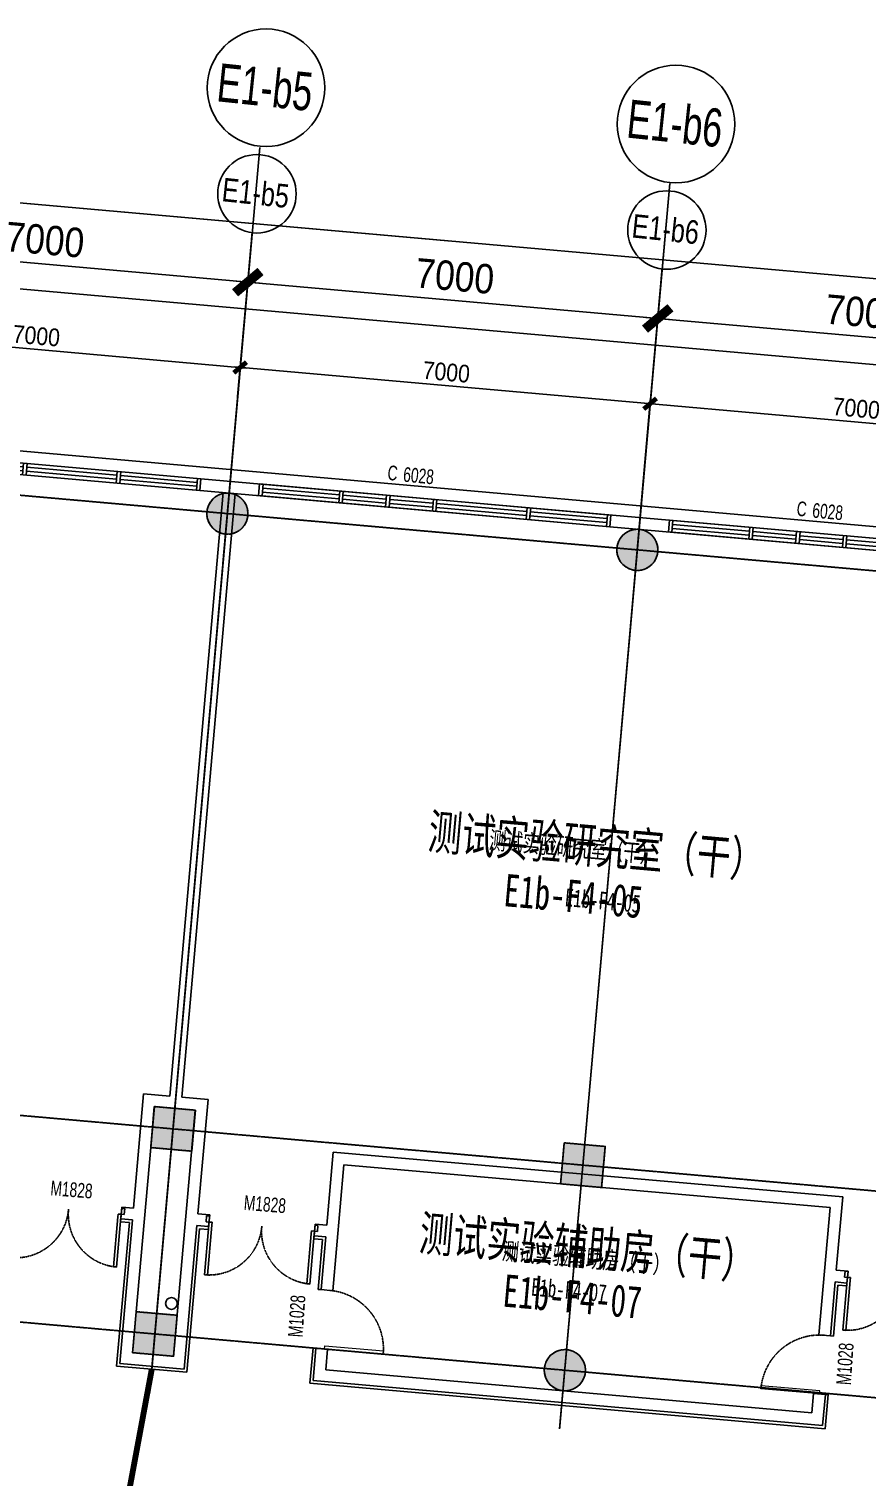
# Model space of a CAD drawing. Header units: millimetres. Extents: x 11669738 to 11859441, y -6222081 to -6069093.
# Drawn here: x 11755891 to 11770147, y -6167629 to -6143013 of the extents above; entities that cross this region are included whole.
import ezdxf
from ezdxf.enums import TextEntityAlignment as Align

# ---------------------------------------------------------------- set-up
doc = ezdxf.new("R2010")
doc.units = ezdxf.units.MM
for name, pattern in [('DASH', [0.35, 0.25, -0.1]), ('E-COLS-F4$0$HIDDEN', [0.375, 0.25, -0.125]), ('E-RG-1F$0$$0$DOTE', [2.42, 2, -0.2, 0.02, -0.2]), ('E1-RI-4F$0$DASHDOT', [1, 0.5, -0.25, 0, -0.25]), ('E1-RI-4F$0$DASHED', [0.75, 0.5, -0.25]), ('XRE2$0$HIDDEN', [0.375, 0.25, -0.125])]:
    doc.linetypes.add(name, pattern=pattern)
for name, color, linetype in [('A—墙体', 7, 'Continuous'), ('A—文字索引', 40, 'Continuous'), ('A—轴线、尺寸', 1, 'Continuous'), ('A—门窗', 135, 'Continuous'), ('E-COLS-F4$0$0S-COLS-HATCH', 8, 'Continuous'), ('E-COLS-F4$0$0S-COLS-I', 90, 'E-COLS-F4$0$HIDDEN'), ('E1-RI-4F$0$0M-FIRE', 30, 'E1-RI-4F$0$DASHDOT'), ('E1-RI-4F$0$A-roomnumber', 4, 'Continuous'), ('E1-RI-4F$0$A-SYMB-DOOR', 4, 'Continuous'), ('E1-RI-4F$0$A-SYMB-DOOR1', 4, 'Continuous'), ('I—平面—文字', 40, 'Continuous'), ('I—平面—文字（放大1：100）', 40, 'XRE2$0$HIDDEN'), ('I—平面—装饰面层线', 192, 'Continuous'), ('I—平面—门', 22, 'Continuous'), ('轴线100', 1, 'Continuous')]:
    doc.layers.add(name, color=color, linetype=linetype)
doc.styles.add('ARIAL', font='SIMYOU.TTF', dxfattribs={"width": 0.9})
doc.styles.add('E1-RI-4F$0$ECADI-TXT', font='SIMYOU.TTF')
doc.styles.add('XD2008', font='simhei.ttf', dxfattribs={"width": 0.85})
doc.dimstyles.new('200', dxfattribs={"dimscale": 200, "dimtxt": 2.5, "dimasz": 2, "dimexe": 1, "dimexo": 1, "dimgap": 0.8, "dimtad": 1, "dimdec": 0, "dimdsep": 46, "dimtxsty": 'ARIAL', "dimblk1": 'ARCHTICK', "dimblk2": 'ARCHTICK', "dimsah": 1, "dimcen": -0.9, "dimdle": 1, "dimclrd": 256, "dimclre": 256, "dimclrt": 40, "dimaunit": 1, "dimadec": 0, "dimazin": 0, "dimtfac": 0.35, "dimtdec": 0, "dimtix": 1, "dimtmove": 2, "dimatfit": 3, "dimldrblk": 'ARCHTICK', "dimfxl": 0, "dimtvp": 0.8, "dimtolj": 1, "dimtzin": 0, "dimarcsym": 0})
doc.dimstyles.new('副本 100', dxfattribs={"dimscale": 100, "dimtxt": 2.5, "dimasz": 2, "dimexe": 1, "dimexo": 1, "dimgap": 0.8, "dimtad": 1, "dimdec": 0, "dimdsep": 46, "dimtxsty": 'ARIAL', "dimblk1": 'ARCHTICK', "dimblk2": 'ARCHTICK', "dimsah": 1, "dimcen": -0.9, "dimdle": 1, "dimclrd": 256, "dimclre": 256, "dimclrt": 40, "dimaunit": 1, "dimadec": 0, "dimazin": 0, "dimtfac": 0.35, "dimtdec": 0, "dimtix": 1, "dimtmove": 2, "dimatfit": 3, "dimldrblk": 'ARCHTICK', "dimfxl": 0, "dimtvp": 0.8, "dimtolj": 1, "dimtzin": 0, "dimarcsym": 0})

# ---------------------------------------------------------------- blocks, each defined once
blk = doc.blocks.new('E1-RI-4F$0$ECADI-TAG-DOOR')
blk = doc.blocks.new('E1-RI-4F$0$ERWEW')
at = {"layer": 'A—门窗'}
for p, q in [((12241778, -5091274), (12241778, -5091474)), ((12241778, -5091274), (12247778, -5091274)), ((12241838, -5091274), (12241838, -5091474)), ((12241838, -5091341), (12243148, -5091341)), ((12241838, -5091408), (12243148, -5091408)), ((12243148, -5091274), (12243148, -5091474)), ((12243208, -5091274), (12243208, -5091474)), ((12243208, -5091341), (12243948, -5091341)), ((12243208, -5091408), (12243948, -5091408)), ((12243948, -5091274), (12243948, -5091474)), ((12244008, -5091274), (12244008, -5091474)), ((12244008, -5091341), (12244748, -5091341)), ((12244008, -5091408), (12244748, -5091408)), ((12244748, -5091274), (12244748, -5091474)), ((12244808, -5091274), (12244808, -5091474)), ((12244808, -5091341), (12246348, -5091341)), ((12244808, -5091408), (12246348, -5091408)), ((12246348, -5091274), (12246348, -5091474)), ((12246408, -5091274), (12246408, -5091474)), ((12246408, -5091341), (12247718, -5091341)), ((12246408, -5091408), (12247718, -5091408)), ((12247718, -5091274), (12247718, -5091474)), ((12247778, -5091274), (12247778, -5091474)), ((12241778, -5091474), (12247778, -5091474))]:
    blk.add_line(p, q, dxfattribs=at)
blk = doc.blocks.new('E-COLS-F4')
at = {"layer": 'E-COLS-F4$0$0S-COLS-HATCH'}
h = blk.add_hatch(color=18, dxfattribs=at)
edge = h.paths.add_edge_path()
edge.add_arc((11759267, -6151252), 350, 0, 360)
h = blk.add_hatch(color=18, dxfattribs=at)
edge = h.paths.add_edge_path()
edge.add_arc((11766240, -6151868), 350, 0, 360)
for points in [[(11758024, -6161331), (11758722, -6161393), (11758660, -6162090), (11757963, -6162028)], [(11764997, -6161948), (11765694, -6162009), (11765633, -6162707), (11764935, -6162645)], [(11757716, -6164818), (11758413, -6164879), (11758352, -6165576), (11757654, -6165515)]]:
    blk.add_hatch(color=18, dxfattribs=at).paths.add_polyline_path(points)
h = blk.add_hatch(color=18, dxfattribs=at)
edge = h.paths.add_edge_path()
edge.add_arc((11765007, -6165813), 350, 0, 360)
at = {"layer": 'A—墙体'}
for points in [[(11758024, -6161331), (11758722, -6161393), (11758660, -6162090), (11757963, -6162028)], [(11764997, -6161948), (11765694, -6162009), (11765633, -6162707), (11764935, -6162645)], [(11757716, -6164818), (11758413, -6164879), (11758352, -6165576), (11757654, -6165515)]]:
    blk.add_lwpolyline(points, close=True, dxfattribs=at)
for centre in [(11759267, -6151252), (11766240, -6151868), (11765007, -6165813)]:
    blk.add_circle(centre, 350, dxfattribs=at)
at = {"layer": 'E-COLS-F4$0$0S-COLS-I'}
for points in [[(11758024, -6161331), (11758722, -6161393), (11758660, -6162090), (11757963, -6162028)], [(11764997, -6161948), (11765694, -6162009), (11765633, -6162707), (11764935, -6162645)], [(11757716, -6164818), (11758413, -6164879), (11758352, -6165576), (11757654, -6165515)]]:
    blk.add_lwpolyline(points, close=True, dxfattribs=at)
for centre in [(11759267, -6151252), (11766240, -6151868), (11765007, -6165813)]:
    blk.add_circle(centre, 350, dxfattribs=at)
blk = doc.blocks.new('_ArchTick')
at = {"color": 0, "linetype": 'ByBlock', "const_width": 0.4}
blk.add_lwpolyline([(-0.5, -0.5), (0.5, 0.5)], dxfattribs=at)
blk = doc.blocks.new('*D192')
at = {"layer": 'A—轴线、尺寸', "linetype": 'ByBlock', "lineweight": -2}
for p, q in [((11752218, -6151482), (11752659, -6146501)), ((11752442, -6146683), (11759813, -6147335)), ((11759191, -6152098), (11759631, -6147118))]:
    blk.add_line(p, q, dxfattribs=at)
at = {"layer": 'Defpoints', "color": 0, "linetype": 'ByBlock'}
for p in [(11759614, -6147317), (11752201, -6151681), (11759174, -6152297)]:
    blk.add_point(p, dxfattribs=at)
at = {"layer": 'A—轴线、尺寸', "linetype": 'ByBlock', "lineweight": -2, "xscale": 399.9999999999999, "yscale": 400, "zscale": 400}
for p, rotation in [((11752641, -6146701), 174.9478286028069), ((11759614, -6147317), 354.9478286028069)]:
    blk.add_blockref('_ArchTick', p, dxfattribs=dict(at, rotation=rotation))
at = {"layer": 'A—轴线、尺寸', "color": 40, "linetype": 'ByBlock', "insert": (11756164, -6146600), "char_height": 500, "attachment_point": 5, "rotation": 354.9478, "style": 'ARIAL'}
blk.add_mtext('\\A1;7000', dxfattribs=at)
blk = doc.blocks.new('*D193')
at = {"layer": 'A—轴线、尺寸', "linetype": 'ByBlock', "lineweight": -2}
for p, q in [((11759191, -6152098), (11759631, -6147118)), ((11759415, -6147299), (11766786, -6147951)), ((11766164, -6152714), (11766604, -6147734))]:
    blk.add_line(p, q, dxfattribs=at)
at = {"layer": 'Defpoints', "color": 0, "linetype": 'ByBlock'}
for p in [(11766587, -6147934), (11759174, -6152297), (11766146, -6152914)]:
    blk.add_point(p, dxfattribs=at)
at = {"layer": 'A—轴线、尺寸', "linetype": 'ByBlock', "lineweight": -2, "xscale": 399.9999999999999, "yscale": 400, "zscale": 400}
for p, rotation in [((11759614, -6147317), 174.9478286028069), ((11766587, -6147934), 354.9478286028069)]:
    blk.add_blockref('_ArchTick', p, dxfattribs=dict(at, rotation=rotation))
at = {"layer": 'A—轴线、尺寸', "color": 40, "linetype": 'ByBlock', "insert": (11763136, -6147217), "char_height": 500, "attachment_point": 5, "rotation": 354.9478, "style": 'ARIAL'}
blk.add_mtext('\\A1;7000', dxfattribs=at)
blk = doc.blocks.new('*D194')
at = {"layer": 'A—轴线、尺寸', "linetype": 'ByBlock', "lineweight": -2}
for p, q in [((11766164, -6152714), (11766604, -6147734)), ((11766387, -6147916), (11773759, -6148568)), ((11773137, -6153331), (11773577, -6148351))]:
    blk.add_line(p, q, dxfattribs=at)
at = {"layer": 'Defpoints', "color": 0, "linetype": 'ByBlock'}
for p in [(11773559, -6148550), (11766146, -6152914), (11773119, -6153530)]:
    blk.add_point(p, dxfattribs=at)
at = {"layer": 'A—轴线、尺寸', "linetype": 'ByBlock', "lineweight": -2, "xscale": 399.9999999999999, "yscale": 400, "zscale": 400}
for p, rotation in [((11766587, -6147934), 174.9478286028069), ((11773559, -6148550), 354.9478286028069)]:
    blk.add_blockref('_ArchTick', p, dxfattribs=dict(at, rotation=rotation))
at = {"layer": 'A—轴线、尺寸', "color": 40, "linetype": 'ByBlock', "insert": (11770109, -6147833), "char_height": 500, "attachment_point": 5, "rotation": 354.9478, "style": 'ARIAL'}
blk.add_mtext('\\A1;7000', dxfattribs=at)
blk = doc.blocks.new('*D200')
at = {"layer": 'A—轴线、尺寸', "linetype": 'ByBlock', "lineweight": -2}
for p, q in [((11731257, -6150130), (11731830, -6143656)), ((11731613, -6143838), (11777335, -6147880)), ((11776581, -6154137), (11777153, -6147663))]:
    blk.add_line(p, q, dxfattribs=at)
at = {"layer": 'Defpoints', "color": 0, "linetype": 'ByBlock'}
for p in [(11777135, -6147862), (11731240, -6150330), (11776563, -6154337)]:
    blk.add_point(p, dxfattribs=at)
at = {"layer": 'A—轴线、尺寸', "linetype": 'ByBlock', "lineweight": -2, "xscale": 399.9999999999999, "yscale": 400, "zscale": 400}
for p, rotation in [((11731812, -6143855), 174.9478286028069), ((11777135, -6147862), 354.9478286028069)]:
    blk.add_blockref('_ArchTick', p, dxfattribs=dict(at, rotation=rotation))
at = {"layer": 'A—轴线、尺寸', "color": 40, "linetype": 'ByBlock', "insert": (11754510, -6145450), "char_height": 500, "attachment_point": 5, "rotation": 354.9478, "style": 'ARIAL'}
blk.add_mtext('\\A1;45500', dxfattribs=at)
blk = doc.blocks.new('*D375')
at = {"layer": 'Defpoints', "color": 0, "linetype": 'ByBlock'}
for p in [(11986569, -6339467), (11979156, -6343831), (11986129, -6344447)]:
    blk.add_point(p, dxfattribs=at)
at = {"layer": '轴线100', "linetype": 'ByBlock', "lineweight": -2}
for p, q in [((11979165, -6343731), (11979605, -6338751)), ((11979497, -6338842), (11986669, -6339476)), ((11986138, -6344348), (11986578, -6339367))]:
    blk.add_line(p, q, dxfattribs=at)
at = {"layer": '轴线100', "linetype": 'ByBlock', "lineweight": -2, "xscale": 200, "yscale": 200, "zscale": 200}
for p, rotation in [((11979596, -6338850), 174.947828603177), ((11986569, -6339467), 354.947828603177)]:
    blk.add_blockref('_ArchTick', p, dxfattribs=dict(at, rotation=rotation))
at = {"layer": '轴线100', "color": 40, "linetype": 'ByBlock', "insert": (11983103, -6338930), "char_height": 300, "attachment_point": 5, "rotation": 354.9478, "style": 'ARIAL'}
blk.add_mtext('\\A1;7000', dxfattribs=at)
blk = doc.blocks.new('*D376')
at = {"layer": 'Defpoints', "color": 0, "linetype": 'ByBlock'}
for p in [(11993542, -6340083), (11986129, -6344447), (11993102, -6345064)]:
    blk.add_point(p, dxfattribs=at)
at = {"layer": '轴线100', "linetype": 'ByBlock', "lineweight": -2}
for p, q in [((11986138, -6344348), (11986578, -6339367)), ((11986470, -6339458), (11993642, -6340092)), ((11993111, -6344964), (11993551, -6339984))]:
    blk.add_line(p, q, dxfattribs=at)
at = {"layer": '轴线100', "linetype": 'ByBlock', "lineweight": -2, "xscale": 200, "yscale": 200, "zscale": 200}
for p, rotation in [((11986569, -6339467), 174.947828603177), ((11993542, -6340083), 354.947828603177)]:
    blk.add_blockref('_ArchTick', p, dxfattribs=dict(at, rotation=rotation))
at = {"layer": '轴线100', "color": 40, "linetype": 'ByBlock', "insert": (11990076, -6339546), "char_height": 300, "attachment_point": 5, "rotation": 354.9478, "style": 'ARIAL'}
blk.add_mtext('\\A1;7000', dxfattribs=at)
blk = doc.blocks.new('*D377')
at = {"layer": 'Defpoints', "color": 0, "linetype": 'ByBlock'}
for p in [(12000515, -6340700), (11993102, -6345064), (12000075, -6345680)]:
    blk.add_point(p, dxfattribs=at)
at = {"layer": '轴线100', "linetype": 'ByBlock', "lineweight": -2}
for p, q in [((11993111, -6344964), (11993551, -6339984)), ((11993442, -6340075), (12000614, -6340709)), ((12000083, -6345580), (12000524, -6340600))]:
    blk.add_line(p, q, dxfattribs=at)
at = {"layer": '轴线100', "linetype": 'ByBlock', "lineweight": -2, "xscale": 200, "yscale": 200, "zscale": 200}
for p, rotation in [((11993542, -6340083), 174.947828603177), ((12000515, -6340700), 354.947828603177)]:
    blk.add_blockref('_ArchTick', p, dxfattribs=dict(at, rotation=rotation))
at = {"layer": '轴线100', "color": 40, "linetype": 'ByBlock', "insert": (11997049, -6340162), "char_height": 300, "attachment_point": 5, "rotation": 354.9478, "style": 'ARIAL'}
blk.add_mtext('\\A1;7000', dxfattribs=at)
blk = doc.blocks.new('*D384')
at = {"layer": 'Defpoints', "color": 0, "linetype": 'ByBlock'}
for p in [(12004091, -6340012), (11958195, -6342480), (12003518, -6346486)]:
    blk.add_point(p, dxfattribs=at)
at = {"layer": '轴线100', "linetype": 'ByBlock', "lineweight": -2}
for p, q in [((11958204, -6342380), (11958776, -6335906)), ((11958668, -6335996), (12004190, -6340021)), ((12003527, -6346387), (12004100, -6339912))]:
    blk.add_line(p, q, dxfattribs=at)
at = {"layer": '轴线100', "linetype": 'ByBlock', "lineweight": -2, "xscale": 200, "yscale": 200, "zscale": 200}
for p, rotation in [((11958767, -6336005), 174.947828603177), ((12004091, -6340012), 354.947828603177)]:
    blk.add_blockref('_ArchTick', p, dxfattribs=dict(at, rotation=rotation))
at = {"layer": '轴线100', "color": 40, "linetype": 'ByBlock', "insert": (11981449, -6337780), "char_height": 300, "attachment_point": 5, "rotation": 354.9478, "style": 'ARIAL'}
blk.add_mtext('\\A1;45500', dxfattribs=at)
blk = doc.blocks.new('4')
at = {"layer": '轴线100', "linetype": 'E-RG-1F$0$$0$DOTE'}
for p, q in [((11985029.4, -6356892.3, 0), (11986772.5, -6337175.9, 0)), ((11992002.2, -6357508.8, 0), (11993745.3, -6337792.4, 0)), ((11952368.9, -6338946.4, 0), (12009649.8, -6344010.4, 0)), ((11951444.2, -6349405.6, 0), (12008725.2, -6354469.6, 0)), ((11951136, -6352892, 0), (12008417, -6357956, 0))]:
    blk.add_line(p, q, dxfattribs=at)
at = {"layer": '轴线100', "linetype": 'ByBlock'}
for p, q in [((11986526.5, -6339958.7, 0), (11986772.5, -6337175.9, 0)), ((11993632.5, -6339068.1, 0), (11993745.3, -6337792.4, 0))]:
    blk.add_line(p, q, dxfattribs=at)
for centre in [(11986854.7, -6336514.4, 0), (11993827.6, -6337130.8, 0)]:
    blk.add_circle(centre, 666.7, dxfattribs=at)
at = {"layer": '轴线100', "color": 40, "style": 'ARIAL', "width": 0.8}
for s, p in [('E1-b5', (11986832.3, -6336499.1, 0)), ('E1-b6', (11993805.2, -6337115.5, 0))]:
    blk.add_text(s, height=400, rotation=354, dxfattribs=at).set_placement(p, align=Align.MIDDLE_CENTER)
at = {"layer": '轴线100', "linetype": 'ByBlock'}
for base, p1, p2, picture, middle in [((12004090.7, -6340012, 0), (11958195.1, -6342479.5, 0), (12003518.3, -6346486.4, 0), '*D384', (11981449.3, -6337779.5, 0)), ((11986569.3, -6339466.9, 0), (11979156.2, -6343830.7, 0), (11986129, -6344447.1, 0), '*D375', (11983103.1, -6338929.6, 0)), ((11993542.1, -6340083.4, 0), (11986129, -6344447.1, 0), (11993101.8, -6345063.6, 0), '*D376', (11990075.9, -6339546, 0)), ((12000514.9, -6340699.8, 0), (11993101.8, -6345063.6, 0), (12000074.6, -6345680, 0), '*D377', (11997048.7, -6340162.5, 0))]:
    dim = blk.add_linear_dim(base=base, p1=p1, p2=p2, angle=174.94783, dimstyle='副本 100', override={"dimtxt": 3}, dxfattribs=at)
    dim.commit()
    dim.dimension.update_dxf_attribs({"geometry": picture, "text_midpoint": middle})

msp = doc.modelspace()

# ---------------------------------------------------------------- linework, layer by layer
at = {"layer": 'A—墙体'}
for p, q in [((11751844, -6150043.2), (11772912.1, -6151905.7)), ((11751826.4, -6150242.4), (11772894.4, -6152105)), ((11759197.3, -6150894.1), (11758290.2, -6161154)), ((11758489.8, -6161171.7), (11759396.9, -6150911.7)), ((11757842.7, -6161114.5), (11757671, -6163057)), ((11757842.7, -6161114.5), (11758290.2, -6161154)), ((11758489.8, -6161171.7), (11758938.4, -6161211.3)), ((11758938.4, -6161211.3), (11758766.7, -6163153.8)), ((11758024.3, -6161331.3), (11757654.4, -6165515)), ((11758024.3, -6161331.3), (11758721.6, -6161393)), ((11758721.6, -6161393), (11758351.7, -6165576.6)), ((11761067.8, -6162107.7), (11760958.2, -6163347.5)), ((11761067.8, -6162107.7), (11769734.7, -6162863.6)), ((11761249.4, -6162324.3), (11761060.5, -6164460.8)), ((11761249.4, -6162324.3), (11769517.9, -6163045.4)), ((11769624.2, -6164113.6), (11769734.7, -6162863.6)), ((11757471.6, -6163039.3), (11757454, -6163238.6)), ((11757471.6, -6163039.3), (11757671, -6163057)), ((11758965.9, -6163171.4), (11758766.7, -6163153.8)), ((11758965.9, -6163171.4), (11758948.3, -6163370.6)), ((11769326.5, -6165210), (11769517.9, -6163045.4)), ((11757653.4, -6163256.2), (11757437.6, -6165696.6)), ((11757454, -6163238.6), (11757653.4, -6163256.2)), ((11758749.1, -6163353), (11758533.3, -6165793.5)), ((11758948.3, -6163370.6), (11758749.1, -6163353)), ((11760758.9, -6163329.9), (11760741.3, -6163529.1)), ((11760958.2, -6163347.5), (11760758.9, -6163329.9)), ((11760940.5, -6163546.7), (11760741.3, -6163529.1)), ((11760940.5, -6163546.7), (11760861.3, -6164443.5)), ((11769624.2, -6164113.6), (11769823.5, -6164131.3)), ((11769805.8, -6164330.5), (11769823.5, -6164131.3)), ((11760861.3, -6164443.5), (11761060.5, -6164460.8)), ((11769525.8, -6165227.6), (11769606.6, -6164312.9)), ((11769606.6, -6164312.9), (11769805.8, -6164330.5)), ((11769326.5, -6165210), (11769525.8, -6165227.6)), ((11757654.4, -6165515), (11758351.7, -6165576.6)), ((11760773.2, -6165439.6), (11760724.8, -6165987.2)), ((11760972.4, -6165457), (11760773.2, -6165439.6)), ((11760972.4, -6165457), (11760941.6, -6165805.6)), ((11757437.6, -6165696.6), (11758533.3, -6165793.5)), ((11769209.3, -6166536.5), (11760941.6, -6165805.6)), ((11769390.9, -6166753.3), (11760724.8, -6165987.2)), ((11769209.3, -6166536.5), (11769238.5, -6166206.1)), ((11769238.5, -6166206.1), (11769437.8, -6166223.7)), ((11769390.9, -6166753.3), (11769437.7, -6166223.7))]:
    msp.add_line(p, q, dxfattribs=at)
at = {"layer": 'A—轴线、尺寸', "linetype": 'ByBlock'}
for p, q in [((11736077.3, -6144232.4, 0), (11763016.2, -6146614, 0)), ((11757945.8, -6166193.1, 0), (11759817.1, -6145026.1, 0)), ((11759442.8, -6149259.6, 0), (11759817.1, -6145026.1, 0)), ((11764918.6, -6166809.6, 0), (11766789.9, -6145642.5, 0)), ((11766548.9, -6148368.9, 0), (11766789.9, -6145642.5, 0)), ((11728347.9, -6148518, 0), (11783040, -6153353.1, 0))]:
    msp.add_line(p, q, dxfattribs=at)
for centre in [(11759924.3, -6144013.3, 0), (11766897.1, -6144629.8, 0)]:
    msp.add_circle(centre, 1000, dxfattribs=at)
at = {"layer": 'A—门窗'}
msp.add_line((11745815.4, -6149309.5), (11772929.7, -6151706.5), dxfattribs=at)
at = {"layer": 'E1-RI-4F$0$0M-FIRE', "linetype": 'E1-RI-4F$0$DASHED'}
msp.add_lwpolyline([(11757087.7, -6170592.9, 100, 100, 0), (11757981.1, -6165794.8, 500, 500, 0), (11757981.1, -6165794.8, 500, 500, 0)], format="xyseb", dxfattribs=at)
at = {"layer": 'E1-RI-4F$0$A-roomnumber'}
msp.add_circle((11758315.3, -6164678.6), 100, dxfattribs=at)
at = {"layer": 'I—平面—装饰面层线'}
for p, q in [((11757599.2, -6163301.6), (11757383.4, -6165742)), ((11757449.6, -6163288.4), (11757599.2, -6163301.6)), ((11758794.5, -6163407.2), (11758578.7, -6165847.7)), ((11758943.9, -6163420.4), (11758794.5, -6163407.2)), ((11760886.3, -6163592.1), (11760736.9, -6163578.9)), ((11760886.3, -6163592.1), (11760811.5, -6164439.1)), ((11769575.6, -6165232), (11769652, -6164367.1)), ((11769652, -6164367.1), (11769801.4, -6164380.3)), ((11760723.4, -6165435.2), (11760670.6, -6166032.6)), ((11757383.4, -6165742), (11758578.7, -6165847.7)), ((11769436.3, -6166807.6), (11760670.6, -6166032.6)), ((11769436.3, -6166807.6), (11769487.5, -6166228.1))]:
    msp.add_line(p, q, dxfattribs=at)
for points in [[(11757449.6, -6163288.4), (11757454, -6163238.6)], [(11758948.3, -6163370.6), (11758943.9, -6163420.4)], [(11760736.9, -6163578.9), (11760741.3, -6163529.1)], [(11760861.3, -6164443.5), (11760811.5, -6164439.1)], [(11769805.8, -6164330.5), (11769801.4, -6164380.3)], [(11769525.8, -6165227.6), (11769575.6, -6165232)], [(11760773.2, -6165439.6), (11760723.4, -6165435.2)], [(11769487.5, -6166228.1), (11769437.7, -6166223.7)]]:
    msp.add_lwpolyline(points, dxfattribs=at)
at = {"layer": 'I—平面—门'}
for p, q in [((11757329.9, -6164054.3), (11757405.9, -6163204.8)), ((11757456.5, -6163209.2), (11757380.5, -6164058.8)), ((11757405.9, -6163204.8), (11757410.1, -6163157.9)), ((11757410.1, -6163157.9), (11757460.7, -6163162.4)), ((11757460.7, -6163162.4), (11757456.5, -6163209.2)), ((11757469.7, -6163061.2), (11757460.7, -6163162.4)), ((11757460.7, -6163162.4), (11757511.3, -6163166.9)), ((11757520.3, -6163065.7), (11757469.7, -6163061.2)), ((11757520.3, -6163065.7), (11757511.3, -6163166.9)), ((11758913.3, -6163188.8), (11758904.4, -6163290)), ((11758913.3, -6163188.8), (11758963.9, -6163193.2)), ((11758963.9, -6163193.2), (11758955.1, -6163294.4)), ((11758951, -6163341.2), (11758876.9, -6164191)), ((11758955.1, -6163294.4), (11758904.4, -6163290)), ((11758927.5, -6164195.4), (11759001.6, -6163345.8)), ((11758955.1, -6163294.4), (11758951, -6163341.2)), ((11759005.7, -6163298.8), (11758955.1, -6163294.4)), ((11759001.6, -6163345.8), (11759005.7, -6163298.8)), ((11760693.3, -6163496.7), (11760697.6, -6163446.4)), ((11760697.6, -6163446.4), (11760748.2, -6163450.8)), ((11760748.2, -6163450.8), (11760743.9, -6163501.2)), ((11760748.2, -6163450.8), (11760757.1, -6163349.6)), ((11760798.9, -6163455.2), (11760748.2, -6163450.8)), ((11760757.1, -6163349.6), (11760807.7, -6163354)), ((11760798.9, -6163455.2), (11760807.7, -6163354)), ((11760619.4, -6164343), (11760693.3, -6163496.7)), ((11760743.9, -6163501.2), (11760670, -6164347.4)), ((11757380.5, -6164058.8), (11757329.9, -6164054.3)), ((11758876.9, -6164191), (11758927.5, -6164195.4)), ((11769772.5, -6164129), (11769763.7, -6164230.2)), ((11769772.5, -6164129), (11769823.1, -6164133.4)), ((11769823.1, -6164133.4), (11769814.3, -6164234.6)), ((11760670, -6164347.4), (11760619.4, -6164343)), ((11769810.2, -6164281.5), (11769736.1, -6165131.2)), ((11769814.3, -6164234.6), (11769763.7, -6164230.2)), ((11769786.7, -6165135.6), (11769860.8, -6164286)), ((11769814.3, -6164234.6), (11769810.2, -6164281.5)), ((11769864.9, -6164239.1), (11769814.3, -6164234.6)), ((11769860.8, -6164286), (11769864.9, -6164239.1)), ((11769736.1, -6165131.2), (11769786.7, -6165135.6))]:
    msp.add_line(p, q, dxfattribs=at)
at = {"layer": 'I—平面—门', "lineweight": 9}
for p, q in [((11760921, -6165452.5), (11760925.9, -6165396.2)), ((11760925.9, -6165396.2), (11761922.1, -6165483.1)), ((11760921, -6165452.5), (11761917.2, -6165539.4)), ((11761917.2, -6165539.4), (11761922.1, -6165483.1)), ((11769338.2, -6166214.9), (11768342, -6166128.1)), ((11769342.6, -6166164.3), (11768347.7, -6166077.6)), ((11769338.2, -6166214.9), (11769342.6, -6166164.3))]:
    msp.add_line(p, q, dxfattribs=at)
at = {"layer": 'I—平面—门', "color": 8, "linetype": 'DASH', "ltscale": 20}
for centre, radius, start, end in [((11755667.9, -6163001.9), 900, 264.88653, 351.76955), ((11755667.9, -6163001.9), 900, 351.76955, 355.38653), ((11757460.7, -6163162.4), 900, 178.00261, 264.88653), ((11757460.7, -6163162.4), 900, 174.38653, 178.00261), ((11758955.1, -6163294.4), 900, 265.0156, 351.89953), ((11758955.1, -6163294.4), 900, 351.89953, 355.5156), ((11760748.2, -6163450.8), 900, 178.13258, 265.0156), ((11760748.2, -6163450.8), 900, 174.5156, 178.13258), ((11769814.3, -6164234.6), 900, 265.0156, 351.89953), ((11760921, -6165452.5), 1000, 355.0156, 85.0156), ((11769338.2, -6166214.9), 1000, 85.02207, 175.02207)]:
    msp.add_arc(centre, radius, start, end, dxfattribs=at)

# ---------------------------------------------------------------- block references
msp.add_blockref('4', (-227085, 190699.3, 0))
at = {"layer": 'A—门窗', "rotation": 354.947828600755}
for p in [(6974.9, -591.7), (13947.7, -1208.1), (20920.5, -1824.5)]:
    msp.add_blockref('E1-RI-4F$0$ERWEW', p, dxfattribs=at)
at = {"layer": 'E1-RI-4F$0$A-SYMB-DOOR'}
ref = msp.add_blockref('E1-RI-4F$0$ECADI-TAG-DOOR', (11762311.9, -6151440.2), dxfattribs=dict(at, xscale=100.0000000022704, yscale=100.0000000022704, zscale=100.0000000022704, rotation=354.6769983288942))
ref.add_attrib('门窗主编号1', 'C', dxfattribs={"height": 250, "rotation": 354.677, "style": 'E1-RI-4F$0$ECADI-TXT', "width": 0.7}).set_placement((11762150.4, -6150693.6), align=Align.RIGHT)
ref.add_attrib('门窗主编号2', '6028', (11762248.6, -6150706.9, 333.3), dxfattribs={"height": 250, "rotation": 354.677, "style": 'E1-RI-4F$0$ECADI-TXT', "width": 0.7})
ref = msp.add_blockref('E1-RI-4F$0$ECADI-TAG-DOOR', (11769270.8, -6152050.5), dxfattribs=dict(at, xscale=100.0000000022704, yscale=100.0000000022704, zscale=100.0000000022704, rotation=354.6769983288942))
ref.add_attrib('门窗主编号1', 'C', dxfattribs={"height": 250, "rotation": 354.677, "style": 'E1-RI-4F$0$ECADI-TXT', "width": 0.7}).set_placement((11769109.4, -6151303.9), align=Align.RIGHT)
ref.add_attrib('门窗主编号2', '6028', (11769207.5, -6151317.3, 333.3), dxfattribs={"height": 250, "rotation": 354.677, "style": 'E1-RI-4F$0$ECADI-TXT', "width": 0.7})
at = {"layer": 'E1-RI-4F$0$A-SYMB-DOOR1'}
ref = msp.add_blockref('E1-RI-4F$0$ECADI-TAG-DOOR', (11757132.9, -6163640.5), dxfattribs=dict(at, xscale=100.0000000022703, yscale=100.0000000022703, zscale=100.0000000022703, rotation=355.3264569227618))
ref.add_attrib('门窗主编号1', 'M1828', dxfattribs={"layer": 'E1-RI-4F$0$A-SYMB-DOOR', "height": 250, "rotation": 355.32646, "style": 'E1-RI-4F$0$ECADI-TXT', "width": 0.7}).set_placement((11756963, -6162895.7), align=Align.RIGHT)
ref = msp.add_blockref('E1-RI-4F$0$ECADI-TAG-DOOR', (11760422.4, -6163889.5), dxfattribs=dict(at, xscale=100.0000000022703, yscale=100.0000000022703, zscale=100.0000000022703, rotation=355.3264569227618))
ref.add_attrib('门窗主编号1', 'M1828', dxfattribs={"layer": 'E1-RI-4F$0$A-SYMB-DOOR', "height": 250, "rotation": 355.32646, "style": 'E1-RI-4F$0$ECADI-TXT', "width": 0.7}).set_placement((11760252.5, -6163144.7), align=Align.RIGHT)
ref = msp.add_blockref('E1-RI-4F$0$ECADI-TAG-DOOR', (11761338.8, -6164367.7), dxfattribs=dict(at, xscale=100.0000000022703, yscale=100.0000000022703, zscale=100.0000000022703, rotation=85.93475023985165))
ref.add_attrib('门窗主编号1', 'M1028', dxfattribs={"layer": 'E1-RI-4F$0$A-SYMB-DOOR', "height": 250, "rotation": 85.93475, "style": 'E1-RI-4F$0$ECADI-TXT', "width": 0.7}).set_placement((11760595.9, -6164545.5), align=Align.RIGHT)
ref = msp.add_blockref('E1-RI-4F$0$ECADI-TAG-DOOR', (11770663.9, -6165179.3), dxfattribs=dict(at, xscale=100.0000000022703, yscale=100.0000000022703, zscale=100.0000000022703, rotation=85.93475023985165))
ref.add_attrib('门窗主编号1', 'M1028', dxfattribs={"layer": 'E1-RI-4F$0$A-SYMB-DOOR', "height": 250, "rotation": 85.93475, "style": 'E1-RI-4F$0$ECADI-TXT', "width": 0.7}).set_placement((11769921, -6165357), align=Align.RIGHT)
at = {"layer": 'I—平面—装饰面层线'}
msp.add_blockref('E-COLS-F4', (0, 0), dxfattribs=at)

# ---------------------------------------------------------------- texts
at = {"layer": 'A—文字索引', "color": 40, "style": 'ARIAL', "width": 0.7}
for s, p in [('E1-b5', (11759907.5, -6144001.9, 0)), ('E1-b6', (11766880.4, -6144618.3, 0))]:
    msp.add_text(s, height=650, rotation=354, dxfattribs=at).set_placement(p, align=Align.MIDDLE_CENTER)
at = {"layer": 'I—平面—文字', "linetype": 'ByBlock', "style": 'XD2008', "width": 0.7}
for s, height, p in [('测试实验研究室（干）', 600, (11762663.4, -6156944.5, 0)), ('E1b-F4-05', 550, (11763953.1, -6157922.7)), ('测试实验辅助房（干）', 600, (11762513.4, -6163771, 0)), ('E1b-F4-07', 550, (11763937.4, -6164729.5))]:
    msp.add_text(s, height=height, rotation=354.94783, dxfattribs=at).set_placement(p)
at = {"layer": 'I—平面—文字（放大1：100）', "linetype": 'ByBlock', "style": 'XD2008', "width": 0.7}
for s, p in [('测试实验研究室（干）', (11763708.6, -6156944.5, 0)), ('E1b-F4-05', (11764998.4, -6157922.7)), ('测试实验辅助房（干）', (11763926.8, -6163928.9, 0)), ('E1b-F4-07', (11764423.3, -6164543.2))]:
    msp.add_text(s, height=300, rotation=354.94783, dxfattribs=at).set_placement(p)

# ---------------------------------------------------------------- dimensions: what is measured, and where the dimension line sits
at = {"layer": 'A—轴线、尺寸', "linetype": 'ByBlock'}
for base, p1, p2, picture, middle in [((11777135.3, -6147862.2, 0), (11731239.7, -6150329.7, 0), (11776562.9, -6154336.6, 0), '*D200', (11754509.8, -6145450.4, 0)), ((11759613.9, -6147317.1, 0), (11752200.8, -6151680.8, 0), (11759173.6, -6152297.3, 0), '*D192', (11756163.6, -6146600.4, 0)), ((11766586.7, -6147933.5, 0), (11759173.6, -6152297.3, 0), (11766146.4, -6152913.7, 0), '*D193', (11763136.4, -6147216.9, 0)), ((11773559.5, -6148549.9, 0), (11766146.4, -6152913.7, 0), (11773119.2, -6153530.1, 0), '*D194', (11770109.2, -6147833.3, 0))]:
    dim = msp.add_linear_dim(base=base, p1=p1, p2=p2, angle=174.94783, dimstyle='200', dxfattribs=at)
    dim.commit()
    dim.dimension.update_dxf_attribs({"geometry": picture, "text_midpoint": middle})

doc.saveas('drawing.dxf')
